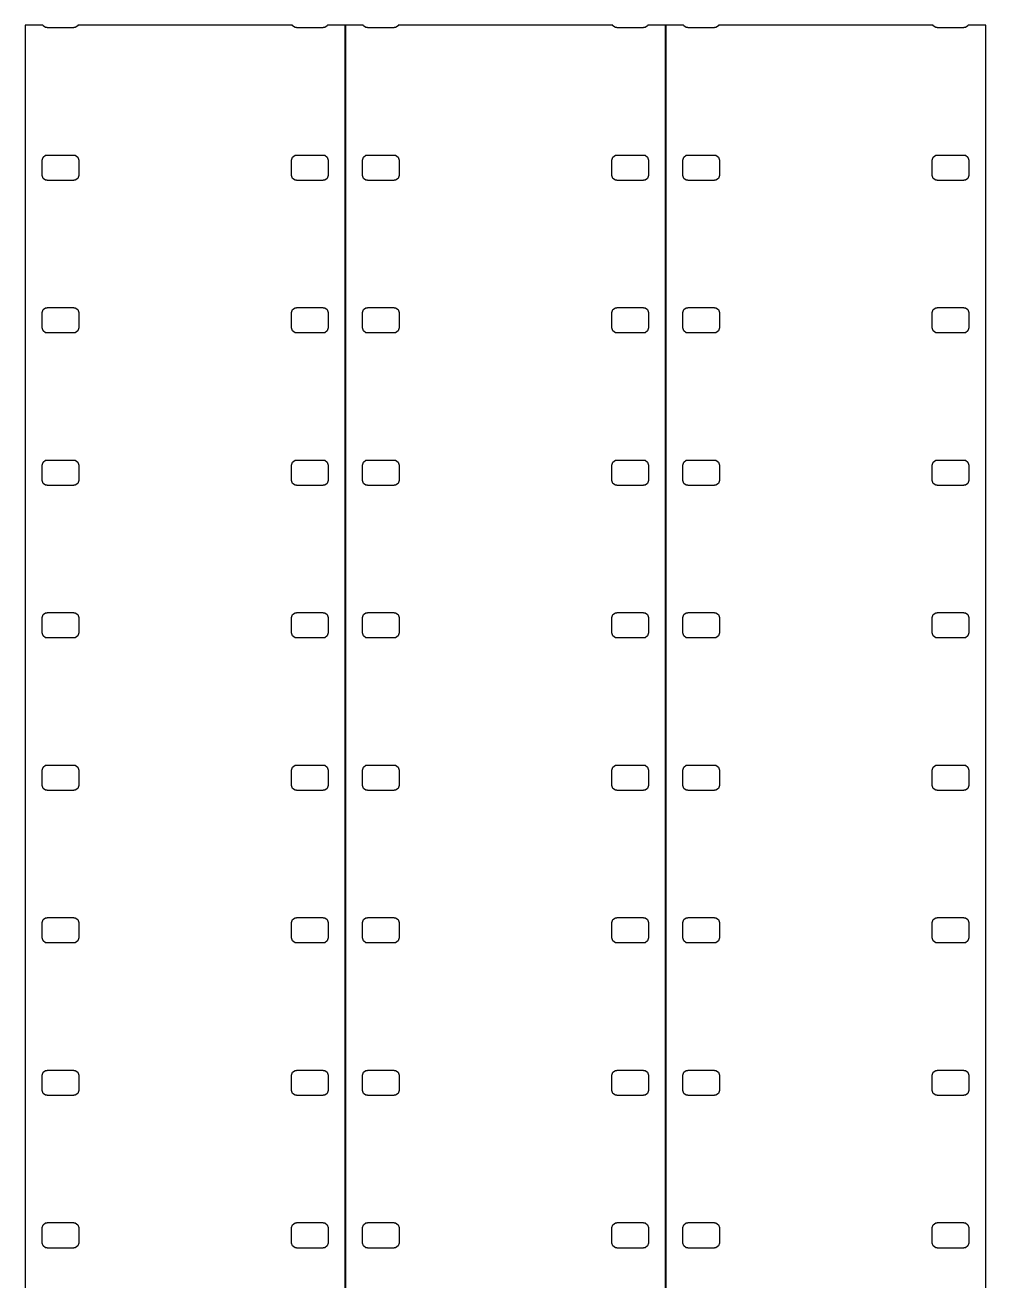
# Model space of a CAD drawing. Header units: metres. Extents: x -8 to 184, y -125 to 125.
# Drawn here: x 40 to 88, y 62.7 to 125.5 of the extents above; entities that cross this region are included whole.
import ezdxf

# ---------------------------------------------------------------- set-up
doc = ezdxf.new("R2010")
doc.units = ezdxf.units.M

msp = doc.modelspace()

# ---------------------------------------------------------------- linework, layer by layer
for p, q in [((40.9157, 125.482), (40.03, 125.482)), ((40.03, 125.482), (40.03, -125.482)), ((40.9277, 125.446), (40.9157, 125.482)), ((42.6732, 125.482), (42.6613, 125.446)), ((53.3867, 125.482), (42.6732, 125.482)), ((53.3987, 125.446), (53.3867, 125.482)), ((55.1443, 125.482), (55.1322, 125.446)), ((56.03, 125.482), (55.1443, 125.482)), ((56.03, -125.482), (56.03, 125.482)), ((56.9257, 125.482), (56.04, 125.482)), ((56.04, 125.482), (56.04, -125.482)), ((56.9377, 125.446), (56.9257, 125.482)), ((58.6833, 125.482), (58.6712, 125.446)), ((69.3967, 125.482), (58.6833, 125.482)), ((69.4087, 125.446), (69.3967, 125.482)), ((71.1543, 125.482), (71.1422, 125.446)), ((72.04, 125.482), (71.1543, 125.482)), ((72.04, -125.482), (72.04, 125.482)), ((72.9357, 125.482), (72.05, 125.482)), ((72.05, 125.482), (72.05, -125.482)), ((72.9477, 125.446), (72.9357, 125.482)), ((74.6933, 125.482), (74.6812, 125.446)), ((85.4067, 125.482), (74.6933, 125.482)), ((85.4187, 125.446), (85.4067, 125.482)), ((87.1643, 125.482), (87.1523, 125.446)), ((88.05, 125.482), (87.1643, 125.482)), ((88.05, -125.482), (88.05, 125.482)), ((41.0527, 125.355), (40.9277, 125.446)), ((41.13, 125.355), (41.0527, 125.355)), ((41.13, 125.342), (41.13, 125.355)), ((42.459, 125.342), (41.13, 125.342)), ((42.5363, 125.355), (42.459, 125.355)), ((42.459, 125.355), (42.459, 125.342)), ((42.6613, 125.446), (42.5363, 125.355)), ((53.5237, 125.355), (53.3987, 125.446)), ((53.601, 125.355), (53.5237, 125.355)), ((53.601, 125.342), (53.601, 125.355)), ((54.93, 125.342), (53.601, 125.342)), ((55.0072, 125.355), (54.93, 125.355)), ((54.93, 125.355), (54.93, 125.342)), ((55.1322, 125.446), (55.0072, 125.355)), ((57.0627, 125.355), (56.9377, 125.446)), ((57.14, 125.355), (57.0627, 125.355)), ((57.14, 125.342), (57.14, 125.355)), ((58.469, 125.342), (57.14, 125.342)), ((58.5462, 125.355), (58.469, 125.355)), ((58.469, 125.355), (58.469, 125.342)), ((58.6712, 125.446), (58.5462, 125.355)), ((69.5337, 125.355), (69.4087, 125.446)), ((69.611, 125.355), (69.5337, 125.355)), ((69.611, 125.342), (69.611, 125.355)), ((70.94, 125.342), (69.611, 125.342)), ((71.0172, 125.355), (70.94, 125.355)), ((70.94, 125.355), (70.94, 125.342)), ((71.1422, 125.446), (71.0172, 125.355)), ((73.0727, 125.355), (72.9477, 125.446)), ((73.15, 125.355), (73.0727, 125.355)), ((73.15, 125.342), (73.15, 125.355)), ((74.479, 125.342), (73.15, 125.342)), ((74.5562, 125.355), (74.479, 125.355)), ((74.479, 125.355), (74.479, 125.342)), ((74.6812, 125.446), (74.5562, 125.355)), ((85.5437, 125.355), (85.4187, 125.446)), ((85.621, 125.355), (85.5437, 125.355)), ((85.621, 125.342), (85.621, 125.355)), ((86.95, 125.342), (85.621, 125.342)), ((87.0273, 125.355), (86.95, 125.355)), ((86.95, 125.355), (86.95, 125.342)), ((87.1523, 125.446), (87.0273, 125.355)), ((40.88, 118.742), (40.9277, 118.889)), ((40.88, 117.973), (40.88, 118.742)), ((40.9277, 118.889), (41.0527, 118.98)), ((41.0527, 118.98), (41.13, 118.98)), ((41.13, 118.98), (41.13, 118.992)), ((41.13, 118.992), (42.459, 118.992)), ((42.459, 118.992), (42.459, 118.98)), ((42.459, 118.98), (42.5363, 118.98)), ((42.5363, 118.98), (42.6613, 118.889)), ((42.6613, 118.889), (42.709, 118.742)), ((42.709, 118.742), (42.709, 117.973)), ((53.351, 118.742), (53.3987, 118.889)), ((53.351, 117.973), (53.351, 118.742)), ((53.3987, 118.889), (53.5237, 118.98)), ((53.5237, 118.98), (53.601, 118.98)), ((53.601, 118.98), (53.601, 118.992)), ((53.601, 118.992), (54.93, 118.992)), ((54.93, 118.992), (54.93, 118.98)), ((54.93, 118.98), (55.0072, 118.98)), ((55.0072, 118.98), (55.1322, 118.889)), ((55.1322, 118.889), (55.18, 118.742)), ((55.18, 118.742), (55.18, 117.973)), ((56.89, 118.742), (56.9377, 118.889)), ((56.89, 117.973), (56.89, 118.742)), ((56.9377, 118.889), (57.0627, 118.98)), ((57.0627, 118.98), (57.14, 118.98)), ((57.14, 118.98), (57.14, 118.992)), ((57.14, 118.992), (58.469, 118.992)), ((58.469, 118.992), (58.469, 118.98)), ((58.469, 118.98), (58.5462, 118.98)), ((58.5462, 118.98), (58.6712, 118.889)), ((58.6712, 118.889), (58.719, 118.742)), ((58.719, 118.742), (58.719, 117.973)), ((69.361, 118.742), (69.4087, 118.889)), ((69.361, 117.973), (69.361, 118.742)), ((69.4087, 118.889), (69.5337, 118.98)), ((69.5337, 118.98), (69.611, 118.98)), ((69.611, 118.98), (69.611, 118.992)), ((69.611, 118.992), (70.94, 118.992)), ((70.94, 118.992), (70.94, 118.98)), ((70.94, 118.98), (71.0172, 118.98)), ((71.0172, 118.98), (71.1422, 118.889)), ((71.1422, 118.889), (71.19, 118.742)), ((71.19, 118.742), (71.19, 117.973)), ((72.9, 118.742), (72.9477, 118.889)), ((72.9, 117.973), (72.9, 118.742)), ((72.9477, 118.889), (73.0727, 118.98)), ((73.0727, 118.98), (73.15, 118.98)), ((73.15, 118.98), (73.15, 118.992)), ((73.15, 118.992), (74.479, 118.992)), ((74.479, 118.992), (74.479, 118.98)), ((74.479, 118.98), (74.5562, 118.98)), ((74.5562, 118.98), (74.6812, 118.889)), ((74.6812, 118.889), (74.729, 118.742)), ((74.729, 118.742), (74.729, 117.973)), ((85.371, 118.742), (85.4187, 118.889)), ((85.371, 117.973), (85.371, 118.742)), ((85.4187, 118.889), (85.5437, 118.98)), ((85.5437, 118.98), (85.621, 118.98)), ((85.621, 118.98), (85.621, 118.992)), ((85.621, 118.992), (86.95, 118.992)), ((86.95, 118.992), (86.95, 118.98)), ((86.95, 118.98), (87.0273, 118.98)), ((87.0273, 118.98), (87.1523, 118.889)), ((87.1523, 118.889), (87.2, 118.742)), ((87.2, 118.742), (87.2, 117.973)), ((40.9277, 117.826), (40.88, 117.973)), ((42.709, 117.973), (42.6613, 117.826)), ((53.3987, 117.826), (53.351, 117.973)), ((55.18, 117.973), (55.1322, 117.826)), ((56.9377, 117.826), (56.89, 117.973)), ((58.719, 117.973), (58.6712, 117.826)), ((69.4087, 117.826), (69.361, 117.973)), ((71.19, 117.973), (71.1422, 117.826)), ((72.9477, 117.826), (72.9, 117.973)), ((74.729, 117.973), (74.6812, 117.826)), ((85.4187, 117.826), (85.371, 117.973)), ((87.2, 117.973), (87.1523, 117.826)), ((41.0527, 117.735), (40.9277, 117.826)), ((41.13, 117.735), (41.0527, 117.735)), ((41.13, 117.723), (41.13, 117.735)), ((42.459, 117.723), (41.13, 117.723)), ((42.5363, 117.735), (42.459, 117.735)), ((42.459, 117.735), (42.459, 117.723)), ((42.6613, 117.826), (42.5363, 117.735)), ((53.5237, 117.735), (53.3987, 117.826)), ((53.601, 117.735), (53.5237, 117.735)), ((53.601, 117.723), (53.601, 117.735)), ((54.93, 117.723), (53.601, 117.723)), ((55.0072, 117.735), (54.93, 117.735)), ((54.93, 117.735), (54.93, 117.723)), ((55.1322, 117.826), (55.0072, 117.735)), ((57.0627, 117.735), (56.9377, 117.826)), ((57.14, 117.735), (57.0627, 117.735)), ((57.14, 117.723), (57.14, 117.735)), ((58.469, 117.723), (57.14, 117.723)), ((58.469, 117.735), (58.469, 117.723)), ((58.5462, 117.735), (58.469, 117.735)), ((58.6712, 117.826), (58.5462, 117.735)), ((69.5337, 117.735), (69.4087, 117.826)), ((69.611, 117.735), (69.5337, 117.735)), ((69.611, 117.723), (69.611, 117.735)), ((70.94, 117.723), (69.611, 117.723)), ((71.0172, 117.735), (70.94, 117.735)), ((70.94, 117.735), (70.94, 117.723)), ((71.1422, 117.826), (71.0172, 117.735)), ((73.0727, 117.735), (72.9477, 117.826)), ((73.15, 117.735), (73.0727, 117.735)), ((73.15, 117.723), (73.15, 117.735)), ((74.479, 117.723), (73.15, 117.723)), ((74.5562, 117.735), (74.479, 117.735)), ((74.479, 117.735), (74.479, 117.723)), ((74.6812, 117.826), (74.5562, 117.735)), ((85.5437, 117.735), (85.4187, 117.826)), ((85.621, 117.735), (85.5437, 117.735)), ((85.621, 117.723), (85.621, 117.735)), ((86.95, 117.723), (85.621, 117.723)), ((87.0273, 117.735), (86.95, 117.735)), ((86.95, 117.735), (86.95, 117.723)), ((87.1523, 117.826), (87.0273, 117.735)), ((40.88, 111.122), (40.9277, 111.269)), ((40.88, 110.352), (40.88, 111.122)), ((40.9277, 111.269), (41.0527, 111.36)), ((41.0527, 111.36), (41.13, 111.36)), ((41.13, 111.36), (41.13, 111.372)), ((41.13, 111.372), (42.459, 111.372)), ((42.459, 111.372), (42.459, 111.36)), ((42.459, 111.36), (42.5363, 111.36)), ((42.5363, 111.36), (42.6613, 111.269)), ((42.6613, 111.269), (42.709, 111.122)), ((42.709, 111.122), (42.709, 110.352)), ((53.351, 111.122), (53.3987, 111.269)), ((53.351, 110.352), (53.351, 111.122)), ((53.3987, 111.269), (53.5237, 111.36)), ((53.5237, 111.36), (53.601, 111.36)), ((53.601, 111.36), (53.601, 111.372)), ((53.601, 111.372), (54.93, 111.372)), ((54.93, 111.372), (54.93, 111.36)), ((54.93, 111.36), (55.0072, 111.36)), ((55.0072, 111.36), (55.1322, 111.269)), ((55.1322, 111.269), (55.18, 111.122)), ((55.18, 111.122), (55.18, 110.352)), ((56.89, 111.122), (56.9377, 111.269)), ((56.89, 110.352), (56.89, 111.122)), ((56.9377, 111.269), (57.0627, 111.36)), ((57.0627, 111.36), (57.14, 111.36)), ((57.14, 111.36), (57.14, 111.372)), ((57.14, 111.372), (58.469, 111.372)), ((58.469, 111.372), (58.469, 111.36)), ((58.469, 111.36), (58.5462, 111.36)), ((58.5462, 111.36), (58.6712, 111.269)), ((58.6712, 111.269), (58.719, 111.122)), ((58.719, 111.122), (58.719, 110.352)), ((69.361, 111.122), (69.4087, 111.269)), ((69.361, 110.352), (69.361, 111.122)), ((69.4087, 111.269), (69.5337, 111.36)), ((69.5337, 111.36), (69.611, 111.36)), ((69.611, 111.36), (69.611, 111.372)), ((69.611, 111.372), (70.94, 111.372)), ((70.94, 111.372), (70.94, 111.36)), ((70.94, 111.36), (71.0172, 111.36)), ((71.0172, 111.36), (71.1422, 111.269)), ((71.1422, 111.269), (71.19, 111.122)), ((71.19, 111.122), (71.19, 110.352)), ((72.9, 111.122), (72.9477, 111.269)), ((72.9, 110.352), (72.9, 111.122)), ((72.9477, 111.269), (73.0727, 111.36)), ((73.0727, 111.36), (73.15, 111.36)), ((73.15, 111.36), (73.15, 111.372)), ((73.15, 111.372), (74.479, 111.372)), ((74.479, 111.372), (74.479, 111.36)), ((74.479, 111.36), (74.5562, 111.36)), ((74.5562, 111.36), (74.6812, 111.269)), ((74.6812, 111.269), (74.729, 111.122)), ((74.729, 111.122), (74.729, 110.352)), ((85.371, 111.122), (85.4187, 111.269)), ((85.371, 110.352), (85.371, 111.122)), ((85.4187, 111.269), (85.5437, 111.36)), ((85.5437, 111.36), (85.621, 111.36)), ((85.621, 111.36), (85.621, 111.372)), ((85.621, 111.372), (86.95, 111.372)), ((86.95, 111.372), (86.95, 111.36)), ((86.95, 111.36), (87.0273, 111.36)), ((87.0273, 111.36), (87.1523, 111.269)), ((87.1523, 111.269), (87.2, 111.122)), ((87.2, 111.122), (87.2, 110.352)), ((40.9277, 110.206), (40.88, 110.352)), ((41.0527, 110.115), (40.9277, 110.206)), ((41.13, 110.115), (41.0527, 110.115)), ((41.13, 110.102), (41.13, 110.115)), ((42.459, 110.102), (41.13, 110.102)), ((42.5363, 110.115), (42.459, 110.115)), ((42.459, 110.115), (42.459, 110.102)), ((42.6613, 110.206), (42.5363, 110.115)), ((42.709, 110.352), (42.6613, 110.206)), ((53.3987, 110.206), (53.351, 110.352)), ((53.5237, 110.115), (53.3987, 110.206)), ((53.601, 110.115), (53.5237, 110.115)), ((53.601, 110.102), (53.601, 110.115)), ((54.93, 110.102), (53.601, 110.102)), ((55.0072, 110.115), (54.93, 110.115)), ((54.93, 110.115), (54.93, 110.102)), ((55.1322, 110.206), (55.0072, 110.115)), ((55.18, 110.352), (55.1322, 110.206)), ((56.9377, 110.206), (56.89, 110.352)), ((57.0627, 110.115), (56.9377, 110.206)), ((57.14, 110.115), (57.0627, 110.115)), ((57.14, 110.102), (57.14, 110.115)), ((58.469, 110.102), (57.14, 110.102)), ((58.5462, 110.115), (58.469, 110.115)), ((58.469, 110.115), (58.469, 110.102)), ((58.6712, 110.206), (58.5462, 110.115)), ((58.719, 110.352), (58.6712, 110.206)), ((69.4087, 110.206), (69.361, 110.352)), ((69.5337, 110.115), (69.4087, 110.206)), ((69.611, 110.115), (69.5337, 110.115)), ((69.611, 110.102), (69.611, 110.115)), ((70.94, 110.102), (69.611, 110.102)), ((71.0172, 110.115), (70.94, 110.115)), ((70.94, 110.115), (70.94, 110.102)), ((71.1422, 110.206), (71.0172, 110.115)), ((71.19, 110.352), (71.1422, 110.206)), ((72.9477, 110.206), (72.9, 110.352)), ((73.0727, 110.115), (72.9477, 110.206)), ((73.15, 110.115), (73.0727, 110.115)), ((73.15, 110.102), (73.15, 110.115)), ((74.479, 110.102), (73.15, 110.102)), ((74.5562, 110.115), (74.479, 110.115)), ((74.479, 110.115), (74.479, 110.102)), ((74.6812, 110.206), (74.5562, 110.115)), ((74.729, 110.352), (74.6812, 110.206)), ((85.4187, 110.206), (85.371, 110.352)), ((85.5437, 110.115), (85.4187, 110.206)), ((85.621, 110.115), (85.5437, 110.115)), ((85.621, 110.102), (85.621, 110.115)), ((86.95, 110.102), (85.621, 110.102)), ((87.0273, 110.115), (86.95, 110.115)), ((86.95, 110.115), (86.95, 110.102)), ((87.1523, 110.206), (87.0273, 110.115)), ((87.2, 110.352), (87.1523, 110.206)), ((40.88, 103.503), (40.9277, 103.649)), ((40.9277, 103.649), (41.0527, 103.74)), ((41.0527, 103.74), (41.13, 103.74)), ((41.13, 103.74), (41.13, 103.753)), ((41.13, 103.753), (42.459, 103.753)), ((42.459, 103.753), (42.459, 103.74)), ((42.459, 103.74), (42.5363, 103.74)), ((42.5363, 103.74), (42.6613, 103.649)), ((42.6613, 103.649), (42.709, 103.503)), ((53.351, 103.503), (53.3987, 103.649)), ((53.3987, 103.649), (53.5237, 103.74)), ((53.5237, 103.74), (53.601, 103.74)), ((53.601, 103.74), (53.601, 103.753)), ((53.601, 103.753), (54.93, 103.753)), ((54.93, 103.753), (54.93, 103.74)), ((54.93, 103.74), (55.0072, 103.74)), ((55.0072, 103.74), (55.1322, 103.649)), ((55.1322, 103.649), (55.18, 103.503)), ((56.89, 103.503), (56.9377, 103.649)), ((56.9377, 103.649), (57.0627, 103.74)), ((57.0627, 103.74), (57.14, 103.74)), ((57.14, 103.74), (57.14, 103.753)), ((57.14, 103.753), (58.469, 103.753)), ((58.469, 103.753), (58.469, 103.74)), ((58.469, 103.74), (58.5462, 103.74)), ((58.5462, 103.74), (58.6712, 103.649)), ((58.6712, 103.649), (58.719, 103.503)), ((69.361, 103.503), (69.4087, 103.649)), ((69.4087, 103.649), (69.5337, 103.74)), ((69.5337, 103.74), (69.611, 103.74)), ((69.611, 103.74), (69.611, 103.753)), ((69.611, 103.753), (70.94, 103.753)), ((70.94, 103.753), (70.94, 103.74)), ((70.94, 103.74), (71.0172, 103.74)), ((71.0172, 103.74), (71.1422, 103.649)), ((71.1422, 103.649), (71.19, 103.503)), ((72.9, 103.503), (72.9477, 103.649)), ((72.9477, 103.649), (73.0727, 103.74)), ((73.0727, 103.74), (73.15, 103.74)), ((73.15, 103.74), (73.15, 103.753)), ((73.15, 103.753), (74.479, 103.753)), ((74.479, 103.753), (74.479, 103.74)), ((74.479, 103.74), (74.5562, 103.74)), ((74.5562, 103.74), (74.6812, 103.649)), ((74.6812, 103.649), (74.729, 103.503)), ((85.371, 103.503), (85.4187, 103.649)), ((85.4187, 103.649), (85.5437, 103.74)), ((85.5437, 103.74), (85.621, 103.74)), ((85.621, 103.74), (85.621, 103.753)), ((85.621, 103.753), (86.95, 103.753)), ((86.95, 103.753), (86.95, 103.74)), ((86.95, 103.74), (87.0273, 103.74)), ((87.0273, 103.74), (87.1523, 103.649)), ((87.1523, 103.649), (87.2, 103.503)), ((40.88, 102.732), (40.88, 103.503)), ((42.709, 103.503), (42.709, 102.732)), ((53.351, 102.732), (53.351, 103.503)), ((55.18, 103.503), (55.18, 102.732)), ((56.89, 102.732), (56.89, 103.503)), ((58.719, 103.503), (58.719, 102.732)), ((69.361, 102.732), (69.361, 103.503)), ((71.19, 103.503), (71.19, 102.732)), ((72.9, 102.732), (72.9, 103.503)), ((74.729, 103.503), (74.729, 102.732)), ((85.371, 102.732), (85.371, 103.503)), ((87.2, 103.503), (87.2, 102.732)), ((40.9277, 102.586), (40.88, 102.732)), ((41.0527, 102.495), (40.9277, 102.586)), ((41.13, 102.495), (41.0527, 102.495)), ((41.13, 102.482), (41.13, 102.495)), ((42.459, 102.482), (41.13, 102.482)), ((42.5363, 102.495), (42.459, 102.495)), ((42.459, 102.495), (42.459, 102.482)), ((42.6613, 102.586), (42.5363, 102.495)), ((42.709, 102.732), (42.6613, 102.586)), ((53.3987, 102.586), (53.351, 102.732)), ((53.5237, 102.495), (53.3987, 102.586)), ((53.601, 102.495), (53.5237, 102.495)), ((53.601, 102.482), (53.601, 102.495)), ((54.93, 102.482), (53.601, 102.482)), ((55.0072, 102.495), (54.93, 102.495)), ((54.93, 102.495), (54.93, 102.482)), ((55.1322, 102.586), (55.0072, 102.495)), ((55.18, 102.732), (55.1322, 102.586)), ((56.9377, 102.586), (56.89, 102.732)), ((57.0627, 102.495), (56.9377, 102.586)), ((57.14, 102.495), (57.0627, 102.495)), ((57.14, 102.482), (57.14, 102.495)), ((58.469, 102.482), (57.14, 102.482)), ((58.5462, 102.495), (58.469, 102.495)), ((58.469, 102.495), (58.469, 102.482)), ((58.6712, 102.586), (58.5462, 102.495)), ((58.719, 102.732), (58.6712, 102.586)), ((69.4087, 102.586), (69.361, 102.732)), ((69.5337, 102.495), (69.4087, 102.586)), ((69.611, 102.495), (69.5337, 102.495)), ((69.611, 102.482), (69.611, 102.495)), ((70.94, 102.482), (69.611, 102.482)), ((71.0172, 102.495), (70.94, 102.495)), ((70.94, 102.495), (70.94, 102.482)), ((71.1422, 102.586), (71.0172, 102.495)), ((71.19, 102.732), (71.1422, 102.586)), ((72.9477, 102.586), (72.9, 102.732)), ((73.0727, 102.495), (72.9477, 102.586)), ((73.15, 102.495), (73.0727, 102.495)), ((73.15, 102.482), (73.15, 102.495)), ((74.479, 102.482), (73.15, 102.482)), ((74.5562, 102.495), (74.479, 102.495)), ((74.479, 102.495), (74.479, 102.482)), ((74.6812, 102.586), (74.5562, 102.495)), ((74.729, 102.732), (74.6812, 102.586)), ((85.4187, 102.586), (85.371, 102.732)), ((85.5437, 102.495), (85.4187, 102.586)), ((85.621, 102.495), (85.5437, 102.495)), ((85.621, 102.482), (85.621, 102.495)), ((86.95, 102.482), (85.621, 102.482)), ((87.0273, 102.495), (86.95, 102.495)), ((86.95, 102.495), (86.95, 102.482)), ((87.1523, 102.586), (87.0273, 102.495)), ((87.2, 102.732), (87.1523, 102.586)), ((40.88, 95.8825), (40.9277, 96.0294)), ((40.9277, 96.0294), (41.0527, 96.1203)), ((41.0527, 96.1203), (41.13, 96.1203)), ((41.13, 96.1203), (41.13, 96.1325)), ((41.13, 96.1325), (42.459, 96.1325)), ((42.459, 96.1325), (42.459, 96.1203)), ((42.459, 96.1203), (42.5363, 96.1203)), ((42.5363, 96.1203), (42.6613, 96.0294)), ((42.6613, 96.0294), (42.709, 95.8825)), ((53.351, 95.8825), (53.3987, 96.0294)), ((53.3987, 96.0294), (53.5237, 96.1203)), ((53.5237, 96.1203), (53.601, 96.1203)), ((53.601, 96.1203), (53.601, 96.1325)), ((53.601, 96.1325), (54.93, 96.1325)), ((54.93, 96.1325), (54.93, 96.1203)), ((54.93, 96.1203), (55.0072, 96.1203)), ((55.0072, 96.1203), (55.1322, 96.0294)), ((55.1322, 96.0294), (55.18, 95.8825)), ((56.89, 95.8825), (56.9377, 96.0294)), ((56.9377, 96.0294), (57.0627, 96.1203)), ((57.0627, 96.1203), (57.14, 96.1203)), ((57.14, 96.1203), (57.14, 96.1325)), ((57.14, 96.1325), (58.469, 96.1325)), ((58.469, 96.1325), (58.469, 96.1203)), ((58.469, 96.1203), (58.5462, 96.1203)), ((58.5462, 96.1203), (58.6712, 96.0294)), ((58.6712, 96.0294), (58.719, 95.8825)), ((69.361, 95.8825), (69.4087, 96.0294)), ((69.4087, 96.0294), (69.5337, 96.1203)), ((69.5337, 96.1203), (69.611, 96.1203)), ((69.611, 96.1203), (69.611, 96.1325)), ((69.611, 96.1325), (70.94, 96.1325)), ((70.94, 96.1325), (70.94, 96.1203)), ((70.94, 96.1203), (71.0172, 96.1203)), ((71.0172, 96.1203), (71.1422, 96.0294)), ((71.1422, 96.0294), (71.19, 95.8825)), ((72.9, 95.8825), (72.9477, 96.0294)), ((72.9477, 96.0294), (73.0727, 96.1203)), ((73.0727, 96.1203), (73.15, 96.1203)), ((73.15, 96.1203), (73.15, 96.1325)), ((73.15, 96.1325), (74.479, 96.1325)), ((74.479, 96.1325), (74.479, 96.1203)), ((74.479, 96.1203), (74.5562, 96.1203)), ((74.5562, 96.1203), (74.6812, 96.0294)), ((74.6812, 96.0294), (74.729, 95.8825)), ((85.371, 95.8825), (85.4187, 96.0294)), ((85.4187, 96.0294), (85.5437, 96.1203)), ((85.5437, 96.1203), (85.621, 96.1203)), ((85.621, 96.1203), (85.621, 96.1325)), ((85.621, 96.1325), (86.95, 96.1325)), ((86.95, 96.1325), (86.95, 96.1203)), ((86.95, 96.1203), (87.0273, 96.1203)), ((87.0273, 96.1203), (87.1523, 96.0294)), ((87.1523, 96.0294), (87.2, 95.8825)), ((40.88, 95.1125), (40.88, 95.8825)), ((42.709, 95.8825), (42.709, 95.1125)), ((53.351, 95.1125), (53.351, 95.8825)), ((55.18, 95.8825), (55.18, 95.1125)), ((56.89, 95.1125), (56.89, 95.8825)), ((58.719, 95.8825), (58.719, 95.1125)), ((69.361, 95.1125), (69.361, 95.8825)), ((71.19, 95.8825), (71.19, 95.1125)), ((72.9, 95.1125), (72.9, 95.8825)), ((74.729, 95.8825), (74.729, 95.1125)), ((85.371, 95.1125), (85.371, 95.8825)), ((87.2, 95.8825), (87.2, 95.1125)), ((40.9277, 94.9655), (40.88, 95.1125)), ((41.0527, 94.8747), (40.9277, 94.9655)), ((41.13, 94.8747), (41.0527, 94.8747)), ((41.13, 94.8625), (41.13, 94.8747)), ((42.459, 94.8625), (41.13, 94.8625)), ((42.5363, 94.8747), (42.459, 94.8747)), ((42.459, 94.8747), (42.459, 94.8625)), ((42.6613, 94.9655), (42.5363, 94.8747)), ((42.709, 95.1125), (42.6613, 94.9655)), ((53.3987, 94.9655), (53.351, 95.1125)), ((53.5237, 94.8747), (53.3987, 94.9655)), ((53.601, 94.8747), (53.5237, 94.8747)), ((53.601, 94.8625), (53.601, 94.8747)), ((54.93, 94.8625), (53.601, 94.8625)), ((55.0072, 94.8747), (54.93, 94.8747)), ((54.93, 94.8747), (54.93, 94.8625)), ((55.1322, 94.9655), (55.0072, 94.8747)), ((55.18, 95.1125), (55.1322, 94.9655)), ((56.9377, 94.9655), (56.89, 95.1125)), ((57.0627, 94.8747), (56.9377, 94.9655)), ((57.14, 94.8747), (57.0627, 94.8747)), ((57.14, 94.8625), (57.14, 94.8747)), ((58.469, 94.8625), (57.14, 94.8625)), ((58.5462, 94.8747), (58.469, 94.8747)), ((58.469, 94.8747), (58.469, 94.8625)), ((58.6712, 94.9655), (58.5462, 94.8747)), ((58.719, 95.1125), (58.6712, 94.9655)), ((69.4087, 94.9655), (69.361, 95.1125)), ((69.5337, 94.8747), (69.4087, 94.9655)), ((69.611, 94.8747), (69.5337, 94.8747)), ((69.611, 94.8625), (69.611, 94.8747)), ((70.94, 94.8625), (69.611, 94.8625)), ((71.0172, 94.8747), (70.94, 94.8747)), ((70.94, 94.8747), (70.94, 94.8625)), ((71.1422, 94.9655), (71.0172, 94.8747)), ((71.19, 95.1125), (71.1422, 94.9655)), ((72.9477, 94.9655), (72.9, 95.1125)), ((73.0727, 94.8747), (72.9477, 94.9655)), ((73.15, 94.8747), (73.0727, 94.8747)), ((73.15, 94.8625), (73.15, 94.8747)), ((74.479, 94.8625), (73.15, 94.8625)), ((74.5562, 94.8747), (74.479, 94.8747)), ((74.479, 94.8747), (74.479, 94.8625)), ((74.6812, 94.9655), (74.5562, 94.8747)), ((74.729, 95.1125), (74.6812, 94.9655)), ((85.4187, 94.9655), (85.371, 95.1125)), ((85.5437, 94.8747), (85.4187, 94.9655)), ((85.621, 94.8747), (85.5437, 94.8747)), ((85.621, 94.8625), (85.621, 94.8747)), ((86.95, 94.8625), (85.621, 94.8625)), ((87.0273, 94.8747), (86.95, 94.8747)), ((86.95, 94.8747), (86.95, 94.8625)), ((87.1523, 94.9655), (87.0273, 94.8747)), ((87.2, 95.1125), (87.1523, 94.9655)), ((40.9277, 88.4094), (41.0527, 88.5003)), ((41.0527, 88.5003), (41.13, 88.5003)), ((41.13, 88.5003), (41.13, 88.5125)), ((41.13, 88.5125), (42.459, 88.5125)), ((42.459, 88.5125), (42.459, 88.5003)), ((42.459, 88.5003), (42.5363, 88.5003)), ((42.5363, 88.5003), (42.6613, 88.4094)), ((53.3987, 88.4094), (53.5237, 88.5003)), ((53.5237, 88.5003), (53.601, 88.5003)), ((53.601, 88.5003), (53.601, 88.5125)), ((53.601, 88.5125), (54.93, 88.5125)), ((54.93, 88.5125), (54.93, 88.5003)), ((54.93, 88.5003), (55.0072, 88.5003)), ((55.0072, 88.5003), (55.1322, 88.4094)), ((56.9377, 88.4094), (57.0627, 88.5003)), ((57.0627, 88.5003), (57.14, 88.5003)), ((57.14, 88.5003), (57.14, 88.5125)), ((57.14, 88.5125), (58.469, 88.5125)), ((58.469, 88.5125), (58.469, 88.5003)), ((58.469, 88.5003), (58.5462, 88.5003)), ((58.5462, 88.5003), (58.6712, 88.4094)), ((69.4087, 88.4094), (69.5337, 88.5003)), ((69.5337, 88.5003), (69.611, 88.5003)), ((69.611, 88.5003), (69.611, 88.5125)), ((69.611, 88.5125), (70.94, 88.5125)), ((70.94, 88.5125), (70.94, 88.5003)), ((70.94, 88.5003), (71.0172, 88.5003)), ((71.0172, 88.5003), (71.1422, 88.4094)), ((72.9477, 88.4094), (73.0727, 88.5003)), ((73.0727, 88.5003), (73.15, 88.5003)), ((73.15, 88.5003), (73.15, 88.5125)), ((73.15, 88.5125), (74.479, 88.5125)), ((74.479, 88.5125), (74.479, 88.5003)), ((74.479, 88.5003), (74.5562, 88.5003)), ((74.5562, 88.5003), (74.6812, 88.4094)), ((85.4187, 88.4094), (85.5437, 88.5003)), ((85.5437, 88.5003), (85.621, 88.5003)), ((85.621, 88.5003), (85.621, 88.5125)), ((85.621, 88.5125), (86.95, 88.5125)), ((86.95, 88.5125), (86.95, 88.5003)), ((86.95, 88.5003), (87.0273, 88.5003)), ((87.0273, 88.5003), (87.1523, 88.4094)), ((40.88, 88.2625), (40.9277, 88.4094)), ((40.88, 87.4925), (40.88, 88.2625)), ((42.6613, 88.4094), (42.709, 88.2625)), ((42.709, 88.2625), (42.709, 87.4925)), ((53.351, 88.2625), (53.3987, 88.4094)), ((53.351, 87.4925), (53.351, 88.2625)), ((55.1322, 88.4094), (55.18, 88.2625)), ((55.18, 88.2625), (55.18, 87.4925)), ((56.89, 88.2625), (56.9377, 88.4094)), ((56.89, 87.4925), (56.89, 88.2625)), ((58.6712, 88.4094), (58.719, 88.2625)), ((58.719, 88.2625), (58.719, 87.4925)), ((69.361, 88.2625), (69.4087, 88.4094)), ((69.361, 87.4925), (69.361, 88.2625)), ((71.1422, 88.4094), (71.19, 88.2625)), ((71.19, 88.2625), (71.19, 87.4925)), ((72.9, 88.2625), (72.9477, 88.4094)), ((72.9, 87.4925), (72.9, 88.2625)), ((74.6812, 88.4094), (74.729, 88.2625)), ((74.729, 88.2625), (74.729, 87.4925)), ((85.371, 88.2625), (85.4187, 88.4094)), ((85.371, 87.4925), (85.371, 88.2625)), ((87.1523, 88.4094), (87.2, 88.2625)), ((87.2, 88.2625), (87.2, 87.4925)), ((40.9277, 87.3456), (40.88, 87.4925)), ((41.0527, 87.2547), (40.9277, 87.3456)), ((41.13, 87.2547), (41.0527, 87.2547)), ((41.13, 87.2425), (41.13, 87.2547)), ((42.459, 87.2425), (41.13, 87.2425)), ((42.5363, 87.2547), (42.459, 87.2547)), ((42.459, 87.2547), (42.459, 87.2425)), ((42.6613, 87.3456), (42.5363, 87.2547)), ((42.709, 87.4925), (42.6613, 87.3456)), ((53.3987, 87.3456), (53.351, 87.4925)), ((53.5237, 87.2547), (53.3987, 87.3456)), ((53.601, 87.2547), (53.5237, 87.2547)), ((53.601, 87.2425), (53.601, 87.2547)), ((54.93, 87.2425), (53.601, 87.2425)), ((55.0072, 87.2547), (54.93, 87.2547)), ((54.93, 87.2547), (54.93, 87.2425)), ((55.1322, 87.3456), (55.0072, 87.2547)), ((55.18, 87.4925), (55.1322, 87.3456)), ((56.9377, 87.3456), (56.89, 87.4925)), ((57.0627, 87.2547), (56.9377, 87.3456)), ((57.14, 87.2547), (57.0627, 87.2547)), ((57.14, 87.2425), (57.14, 87.2547)), ((58.469, 87.2425), (57.14, 87.2425)), ((58.5462, 87.2547), (58.469, 87.2547)), ((58.469, 87.2547), (58.469, 87.2425)), ((58.6712, 87.3456), (58.5462, 87.2547)), ((58.719, 87.4925), (58.6712, 87.3456)), ((69.4087, 87.3456), (69.361, 87.4925)), ((69.5337, 87.2547), (69.4087, 87.3456)), ((69.611, 87.2547), (69.5337, 87.2547)), ((69.611, 87.2425), (69.611, 87.2547)), ((70.94, 87.2425), (69.611, 87.2425)), ((71.0172, 87.2547), (70.94, 87.2547)), ((70.94, 87.2547), (70.94, 87.2425)), ((71.1422, 87.3456), (71.0172, 87.2547)), ((71.19, 87.4925), (71.1422, 87.3456)), ((72.9477, 87.3456), (72.9, 87.4925)), ((73.0727, 87.2547), (72.9477, 87.3456)), ((73.15, 87.2547), (73.0727, 87.2547)), ((73.15, 87.2425), (73.15, 87.2547)), ((74.479, 87.2425), (73.15, 87.2425)), ((74.5562, 87.2547), (74.479, 87.2547)), ((74.479, 87.2547), (74.479, 87.2425)), ((74.6812, 87.3456), (74.5562, 87.2547)), ((74.729, 87.4925), (74.6812, 87.3456)), ((85.4187, 87.3456), (85.371, 87.4925)), ((85.5437, 87.2547), (85.4187, 87.3456)), ((85.621, 87.2547), (85.5437, 87.2547)), ((85.621, 87.2425), (85.621, 87.2547)), ((86.95, 87.2425), (85.621, 87.2425)), ((87.0273, 87.2547), (86.95, 87.2547)), ((86.95, 87.2547), (86.95, 87.2425)), ((87.1523, 87.3456), (87.0273, 87.2547)), ((87.2, 87.4925), (87.1523, 87.3456)), ((40.88, 80.6425), (40.9277, 80.7894)), ((40.88, 79.8725), (40.88, 80.6425)), ((40.9277, 80.7894), (41.0527, 80.8803)), ((41.0527, 80.8803), (41.13, 80.8803)), ((41.13, 80.8803), (41.13, 80.8925)), ((41.13, 80.8925), (42.459, 80.8925)), ((42.459, 80.8925), (42.459, 80.8803)), ((42.459, 80.8803), (42.5363, 80.8803)), ((42.5363, 80.8803), (42.6613, 80.7894)), ((42.6613, 80.7894), (42.709, 80.6425)), ((42.709, 80.6425), (42.709, 79.8725)), ((53.351, 80.6425), (53.3987, 80.7894)), ((53.351, 79.8725), (53.351, 80.6425)), ((53.3987, 80.7894), (53.5237, 80.8803)), ((53.5237, 80.8803), (53.601, 80.8803)), ((53.601, 80.8803), (53.601, 80.8925)), ((53.601, 80.8925), (54.93, 80.8925)), ((54.93, 80.8925), (54.93, 80.8803)), ((54.93, 80.8803), (55.0072, 80.8803)), ((55.0072, 80.8803), (55.1322, 80.7894)), ((55.1322, 80.7894), (55.18, 80.6425)), ((55.18, 80.6425), (55.18, 79.8725)), ((56.89, 80.6425), (56.9377, 80.7894)), ((56.89, 79.8725), (56.89, 80.6425)), ((56.9377, 80.7894), (57.0627, 80.8803)), ((57.0627, 80.8803), (57.14, 80.8803)), ((57.14, 80.8803), (57.14, 80.8925)), ((57.14, 80.8925), (58.469, 80.8925)), ((58.469, 80.8925), (58.469, 80.8803)), ((58.469, 80.8803), (58.5462, 80.8803)), ((58.5462, 80.8803), (58.6712, 80.7894)), ((58.6712, 80.7894), (58.719, 80.6425)), ((58.719, 80.6425), (58.719, 79.8725)), ((69.361, 80.6425), (69.4087, 80.7894)), ((69.361, 79.8725), (69.361, 80.6425)), ((69.4087, 80.7894), (69.5337, 80.8803)), ((69.5337, 80.8803), (69.611, 80.8803)), ((69.611, 80.8803), (69.611, 80.8925)), ((69.611, 80.8925), (70.94, 80.8925)), ((70.94, 80.8925), (70.94, 80.8803)), ((70.94, 80.8803), (71.0172, 80.8803)), ((71.0172, 80.8803), (71.1422, 80.7894)), ((71.1422, 80.7894), (71.19, 80.6425)), ((71.19, 80.6425), (71.19, 79.8725)), ((72.9, 80.6425), (72.9477, 80.7894)), ((72.9, 79.8725), (72.9, 80.6425)), ((72.9477, 80.7894), (73.0727, 80.8803)), ((73.0727, 80.8803), (73.15, 80.8803)), ((73.15, 80.8803), (73.15, 80.8925)), ((73.15, 80.8925), (74.479, 80.8925)), ((74.479, 80.8925), (74.479, 80.8803)), ((74.479, 80.8803), (74.5562, 80.8803)), ((74.5562, 80.8803), (74.6812, 80.7894)), ((74.6812, 80.7894), (74.729, 80.6425)), ((74.729, 80.6425), (74.729, 79.8725)), ((85.371, 80.6425), (85.4187, 80.7894)), ((85.371, 79.8725), (85.371, 80.6425)), ((85.4187, 80.7894), (85.5437, 80.8803)), ((85.5437, 80.8803), (85.621, 80.8803)), ((85.621, 80.8803), (85.621, 80.8925)), ((85.621, 80.8925), (86.95, 80.8925)), ((86.95, 80.8925), (86.95, 80.8803)), ((86.95, 80.8803), (87.0273, 80.8803)), ((87.0273, 80.8803), (87.1523, 80.7894)), ((87.1523, 80.7894), (87.2, 80.6425)), ((87.2, 80.6425), (87.2, 79.8725)), ((40.9277, 79.7256), (40.88, 79.8725)), ((41.0527, 79.6347), (40.9277, 79.7256)), ((42.6613, 79.7256), (42.5363, 79.6347)), ((42.709, 79.8725), (42.6613, 79.7256)), ((53.3987, 79.7256), (53.351, 79.8725)), ((53.5237, 79.6347), (53.3987, 79.7256)), ((55.1322, 79.7256), (55.0072, 79.6347)), ((55.18, 79.8725), (55.1322, 79.7256)), ((56.9377, 79.7256), (56.89, 79.8725)), ((57.0627, 79.6347), (56.9377, 79.7256)), ((58.6712, 79.7256), (58.5462, 79.6347)), ((58.719, 79.8725), (58.6712, 79.7256)), ((69.4087, 79.7256), (69.361, 79.8725)), ((69.5337, 79.6347), (69.4087, 79.7256)), ((71.1422, 79.7256), (71.0172, 79.6347)), ((71.19, 79.8725), (71.1422, 79.7256)), ((72.9477, 79.7256), (72.9, 79.8725)), ((73.0727, 79.6347), (72.9477, 79.7256)), ((74.6812, 79.7256), (74.5562, 79.6347)), ((74.729, 79.8725), (74.6812, 79.7256)), ((85.4187, 79.7256), (85.371, 79.8725)), ((85.5437, 79.6347), (85.4187, 79.7256)), ((87.1523, 79.7256), (87.0273, 79.6347)), ((87.2, 79.8725), (87.1523, 79.7256)), ((41.13, 79.6347), (41.0527, 79.6347)), ((41.13, 79.6225), (41.13, 79.6347)), ((42.459, 79.6225), (41.13, 79.6225)), ((42.5363, 79.6347), (42.459, 79.6347)), ((42.459, 79.6347), (42.459, 79.6225)), ((53.601, 79.6347), (53.5237, 79.6347)), ((53.601, 79.6225), (53.601, 79.6347)), ((54.93, 79.6225), (53.601, 79.6225)), ((55.0072, 79.6347), (54.93, 79.6347)), ((54.93, 79.6347), (54.93, 79.6225)), ((57.14, 79.6347), (57.0627, 79.6347)), ((57.14, 79.6225), (57.14, 79.6347)), ((58.469, 79.6225), (57.14, 79.6225)), ((58.5462, 79.6347), (58.469, 79.6347)), ((58.469, 79.6347), (58.469, 79.6225)), ((69.611, 79.6347), (69.5337, 79.6347)), ((69.611, 79.6225), (69.611, 79.6347)), ((70.94, 79.6225), (69.611, 79.6225)), ((71.0172, 79.6347), (70.94, 79.6347)), ((70.94, 79.6347), (70.94, 79.6225)), ((73.15, 79.6347), (73.0727, 79.6347)), ((73.15, 79.6225), (73.15, 79.6347)), ((74.479, 79.6225), (73.15, 79.6225)), ((74.5562, 79.6347), (74.479, 79.6347)), ((74.479, 79.6347), (74.479, 79.6225)), ((85.621, 79.6347), (85.5437, 79.6347)), ((85.621, 79.6225), (85.621, 79.6347)), ((86.95, 79.6225), (85.621, 79.6225)), ((87.0273, 79.6347), (86.95, 79.6347)), ((86.95, 79.6347), (86.95, 79.6225)), ((40.88, 73.0225), (40.9277, 73.1694)), ((40.88, 72.2525), (40.88, 73.0225)), ((40.9277, 73.1694), (41.0527, 73.2603)), ((41.0527, 73.2603), (41.13, 73.2603)), ((41.13, 73.2603), (41.13, 73.2725)), ((41.13, 73.2725), (42.459, 73.2725)), ((42.459, 73.2725), (42.459, 73.2603)), ((42.459, 73.2603), (42.5363, 73.2603)), ((42.5363, 73.2603), (42.6613, 73.1694)), ((42.6613, 73.1694), (42.709, 73.0225)), ((42.709, 73.0225), (42.709, 72.2525)), ((53.351, 73.0225), (53.3987, 73.1694)), ((53.351, 72.2525), (53.351, 73.0225)), ((53.3987, 73.1694), (53.5237, 73.2603)), ((53.5237, 73.2603), (53.601, 73.2603)), ((53.601, 73.2603), (53.601, 73.2725)), ((53.601, 73.2725), (54.93, 73.2725)), ((54.93, 73.2725), (54.93, 73.2603)), ((54.93, 73.2603), (55.0072, 73.2603)), ((55.0072, 73.2603), (55.1322, 73.1694)), ((55.1322, 73.1694), (55.18, 73.0225)), ((55.18, 73.0225), (55.18, 72.2525)), ((56.89, 73.0225), (56.9377, 73.1694)), ((56.89, 72.2525), (56.89, 73.0225)), ((56.9377, 73.1694), (57.0627, 73.2603)), ((57.0627, 73.2603), (57.14, 73.2603)), ((57.14, 73.2603), (57.14, 73.2725)), ((57.14, 73.2725), (58.469, 73.2725)), ((58.469, 73.2725), (58.469, 73.2603)), ((58.469, 73.2603), (58.5462, 73.2603)), ((58.5462, 73.2603), (58.6712, 73.1694)), ((58.6712, 73.1694), (58.719, 73.0225)), ((58.719, 73.0225), (58.719, 72.2525)), ((69.361, 73.0225), (69.4087, 73.1694)), ((69.361, 72.2525), (69.361, 73.0225)), ((69.4087, 73.1694), (69.5337, 73.2603)), ((69.5337, 73.2603), (69.611, 73.2603)), ((69.611, 73.2603), (69.611, 73.2725)), ((69.611, 73.2725), (70.94, 73.2725)), ((70.94, 73.2725), (70.94, 73.2603)), ((70.94, 73.2603), (71.0172, 73.2603)), ((71.0172, 73.2603), (71.1422, 73.1694)), ((71.1422, 73.1694), (71.19, 73.0225)), ((71.19, 73.0225), (71.19, 72.2525)), ((72.9, 73.0225), (72.9477, 73.1694)), ((72.9, 72.2525), (72.9, 73.0225)), ((72.9477, 73.1694), (73.0727, 73.2603)), ((73.0727, 73.2603), (73.15, 73.2603)), ((73.15, 73.2603), (73.15, 73.2725)), ((73.15, 73.2725), (74.479, 73.2725)), ((74.479, 73.2725), (74.479, 73.2603)), ((74.479, 73.2603), (74.5562, 73.2603)), ((74.5562, 73.2603), (74.6812, 73.1694)), ((74.6812, 73.1694), (74.729, 73.0225)), ((74.729, 73.0225), (74.729, 72.2525)), ((85.371, 73.0225), (85.4187, 73.1694)), ((85.371, 72.2525), (85.371, 73.0225)), ((85.4187, 73.1694), (85.5437, 73.2603)), ((85.5437, 73.2603), (85.621, 73.2603)), ((85.621, 73.2603), (85.621, 73.2725)), ((85.621, 73.2725), (86.95, 73.2725)), ((86.95, 73.2725), (86.95, 73.2603)), ((86.95, 73.2603), (87.0273, 73.2603)), ((87.0273, 73.2603), (87.1523, 73.1694)), ((87.1523, 73.1694), (87.2, 73.0225)), ((87.2, 73.0225), (87.2, 72.2525)), ((40.9277, 72.1055), (40.88, 72.2525)), ((42.709, 72.2525), (42.6613, 72.1055)), ((53.3987, 72.1055), (53.351, 72.2525)), ((55.18, 72.2525), (55.1322, 72.1055)), ((56.9377, 72.1055), (56.89, 72.2525)), ((58.719, 72.2525), (58.6712, 72.1055)), ((69.4087, 72.1055), (69.361, 72.2525)), ((71.19, 72.2525), (71.1422, 72.1055)), ((72.9477, 72.1055), (72.9, 72.2525)), ((74.729, 72.2525), (74.6812, 72.1055)), ((85.4187, 72.1055), (85.371, 72.2525)), ((87.2, 72.2525), (87.1523, 72.1055)), ((41.0527, 72.0147), (40.9277, 72.1055)), ((41.13, 72.0147), (41.0527, 72.0147)), ((41.13, 72.0025), (41.13, 72.0147)), ((42.459, 72.0025), (41.13, 72.0025)), ((42.5363, 72.0147), (42.459, 72.0147)), ((42.459, 72.0147), (42.459, 72.0025)), ((42.6613, 72.1055), (42.5363, 72.0147)), ((53.5237, 72.0147), (53.3987, 72.1055)), ((53.601, 72.0147), (53.5237, 72.0147)), ((53.601, 72.0025), (53.601, 72.0147)), ((54.93, 72.0025), (53.601, 72.0025)), ((55.0072, 72.0147), (54.93, 72.0147)), ((54.93, 72.0147), (54.93, 72.0025)), ((55.1322, 72.1055), (55.0072, 72.0147)), ((57.0627, 72.0147), (56.9377, 72.1055)), ((57.14, 72.0147), (57.0627, 72.0147)), ((57.14, 72.0025), (57.14, 72.0147)), ((58.469, 72.0025), (57.14, 72.0025)), ((58.5462, 72.0147), (58.469, 72.0147)), ((58.469, 72.0147), (58.469, 72.0025)), ((58.6712, 72.1055), (58.5462, 72.0147)), ((69.5337, 72.0147), (69.4087, 72.1055)), ((69.611, 72.0147), (69.5337, 72.0147)), ((69.611, 72.0025), (69.611, 72.0147)), ((70.94, 72.0025), (69.611, 72.0025)), ((71.0172, 72.0147), (70.94, 72.0147)), ((70.94, 72.0147), (70.94, 72.0025)), ((71.1422, 72.1055), (71.0172, 72.0147)), ((73.0727, 72.0147), (72.9477, 72.1055)), ((73.15, 72.0147), (73.0727, 72.0147)), ((73.15, 72.0025), (73.15, 72.0147)), ((74.479, 72.0025), (73.15, 72.0025)), ((74.5562, 72.0147), (74.479, 72.0147)), ((74.479, 72.0147), (74.479, 72.0025)), ((74.6812, 72.1055), (74.5562, 72.0147)), ((85.5437, 72.0147), (85.4187, 72.1055)), ((85.621, 72.0147), (85.5437, 72.0147)), ((85.621, 72.0025), (85.621, 72.0147)), ((86.95, 72.0025), (85.621, 72.0025)), ((87.0273, 72.0147), (86.95, 72.0147)), ((86.95, 72.0147), (86.95, 72.0025)), ((87.1523, 72.1055), (87.0273, 72.0147)), ((40.88, 65.4025), (40.9277, 65.5494)), ((40.88, 64.6325), (40.88, 65.4025)), ((40.9277, 65.5494), (41.0527, 65.6403)), ((41.0527, 65.6403), (41.13, 65.6403)), ((41.13, 65.6403), (41.13, 65.6525)), ((41.13, 65.6525), (42.459, 65.6525)), ((42.459, 65.6525), (42.459, 65.6403)), ((42.459, 65.6403), (42.5363, 65.6403)), ((42.5363, 65.6403), (42.6613, 65.5494)), ((42.6613, 65.5494), (42.709, 65.4025)), ((42.709, 65.4025), (42.709, 64.6325)), ((53.351, 65.4025), (53.3987, 65.5494)), ((53.351, 64.6325), (53.351, 65.4025)), ((53.3987, 65.5494), (53.5237, 65.6403)), ((53.5237, 65.6403), (53.601, 65.6403)), ((53.601, 65.6403), (53.601, 65.6525)), ((53.601, 65.6525), (54.93, 65.6525)), ((54.93, 65.6525), (54.93, 65.6403)), ((54.93, 65.6403), (55.0072, 65.6403)), ((55.0072, 65.6403), (55.1322, 65.5494)), ((55.1322, 65.5494), (55.18, 65.4025)), ((55.18, 65.4025), (55.18, 64.6325)), ((56.89, 65.4025), (56.9377, 65.5494)), ((56.89, 64.6325), (56.89, 65.4025)), ((56.9377, 65.5494), (57.0627, 65.6403)), ((57.0627, 65.6403), (57.14, 65.6403)), ((57.14, 65.6403), (57.14, 65.6525)), ((57.14, 65.6525), (58.469, 65.6525)), ((58.469, 65.6525), (58.469, 65.6403)), ((58.469, 65.6403), (58.5462, 65.6403)), ((58.5462, 65.6403), (58.6712, 65.5494)), ((58.6712, 65.5494), (58.719, 65.4025)), ((58.719, 65.4025), (58.719, 64.6325)), ((69.361, 65.4025), (69.4087, 65.5494)), ((69.361, 64.6325), (69.361, 65.4025)), ((69.4087, 65.5494), (69.5337, 65.6403)), ((69.5337, 65.6403), (69.611, 65.6403)), ((69.611, 65.6403), (69.611, 65.6525)), ((69.611, 65.6525), (70.94, 65.6525)), ((70.94, 65.6525), (70.94, 65.6403)), ((70.94, 65.6403), (71.0172, 65.6403)), ((71.0172, 65.6403), (71.1422, 65.5494)), ((71.1422, 65.5494), (71.19, 65.4025)), ((71.19, 65.4025), (71.19, 64.6325)), ((72.9, 65.4025), (72.9477, 65.5494)), ((72.9, 64.6325), (72.9, 65.4025)), ((72.9477, 65.5494), (73.0727, 65.6403)), ((73.0727, 65.6403), (73.15, 65.6403)), ((73.15, 65.6403), (73.15, 65.6525)), ((73.15, 65.6525), (74.479, 65.6525)), ((74.479, 65.6525), (74.479, 65.6403)), ((74.479, 65.6403), (74.5562, 65.6403)), ((74.5562, 65.6403), (74.6812, 65.5494)), ((74.6812, 65.5494), (74.729, 65.4025)), ((74.729, 65.4025), (74.729, 64.6325)), ((85.371, 65.4025), (85.4187, 65.5494)), ((85.371, 64.6325), (85.371, 65.4025)), ((85.4187, 65.5494), (85.5437, 65.6403)), ((85.5437, 65.6403), (85.621, 65.6403)), ((85.621, 65.6403), (85.621, 65.6525)), ((85.621, 65.6525), (86.95, 65.6525)), ((86.95, 65.6525), (86.95, 65.6403)), ((86.95, 65.6403), (87.0273, 65.6403)), ((87.0273, 65.6403), (87.1523, 65.5494)), ((87.1523, 65.5494), (87.2, 65.4025)), ((87.2, 65.4025), (87.2, 64.6325)), ((40.9277, 64.4855), (40.88, 64.6325)), ((42.709, 64.6325), (42.6613, 64.4855)), ((53.3987, 64.4855), (53.351, 64.6325)), ((55.18, 64.6325), (55.1322, 64.4855)), ((56.9377, 64.4855), (56.89, 64.6325)), ((58.719, 64.6325), (58.6712, 64.4855)), ((69.4087, 64.4855), (69.361, 64.6325)), ((71.19, 64.6325), (71.1422, 64.4855)), ((72.9477, 64.4855), (72.9, 64.6325)), ((74.729, 64.6325), (74.6812, 64.4855)), ((85.4187, 64.4855), (85.371, 64.6325)), ((87.2, 64.6325), (87.1523, 64.4855)), ((41.0527, 64.3947), (40.9277, 64.4855)), ((41.13, 64.3947), (41.0527, 64.3947)), ((41.13, 64.3825), (41.13, 64.3947)), ((42.459, 64.3825), (41.13, 64.3825)), ((42.5363, 64.3947), (42.459, 64.3947)), ((42.459, 64.3947), (42.459, 64.3825)), ((42.6613, 64.4855), (42.5363, 64.3947)), ((53.5237, 64.3947), (53.3987, 64.4855)), ((53.601, 64.3947), (53.5237, 64.3947)), ((53.601, 64.3825), (53.601, 64.3947)), ((54.93, 64.3825), (53.601, 64.3825)), ((55.0072, 64.3947), (54.93, 64.3947)), ((54.93, 64.3947), (54.93, 64.3825)), ((55.1322, 64.4855), (55.0072, 64.3947)), ((57.0627, 64.3947), (56.9377, 64.4855)), ((57.14, 64.3947), (57.0627, 64.3947)), ((57.14, 64.3825), (57.14, 64.3947)), ((58.469, 64.3825), (57.14, 64.3825)), ((58.5462, 64.3947), (58.469, 64.3947)), ((58.469, 64.3947), (58.469, 64.3825)), ((58.6712, 64.4855), (58.5462, 64.3947)), ((69.5337, 64.3947), (69.4087, 64.4855)), ((69.611, 64.3947), (69.5337, 64.3947)), ((69.611, 64.3825), (69.611, 64.3947)), ((70.94, 64.3825), (69.611, 64.3825)), ((71.0172, 64.3947), (70.94, 64.3947)), ((70.94, 64.3947), (70.94, 64.3825)), ((71.1422, 64.4855), (71.0172, 64.3947)), ((73.0727, 64.3947), (72.9477, 64.4855)), ((73.15, 64.3947), (73.0727, 64.3947)), ((73.15, 64.3825), (73.15, 64.3947)), ((74.479, 64.3825), (73.15, 64.3825)), ((74.5562, 64.3947), (74.479, 64.3947)), ((74.479, 64.3947), (74.479, 64.3825)), ((74.6812, 64.4855), (74.5562, 64.3947)), ((85.5437, 64.3947), (85.4187, 64.4855)), ((85.621, 64.3947), (85.5437, 64.3947)), ((85.621, 64.3825), (85.621, 64.3947)), ((86.95, 64.3825), (85.621, 64.3825)), ((87.0273, 64.3947), (86.95, 64.3947)), ((86.95, 64.3947), (86.95, 64.3825)), ((87.1523, 64.4855), (87.0273, 64.3947))]:
    msp.add_line(p, q)

doc.saveas('drawing.dxf')
